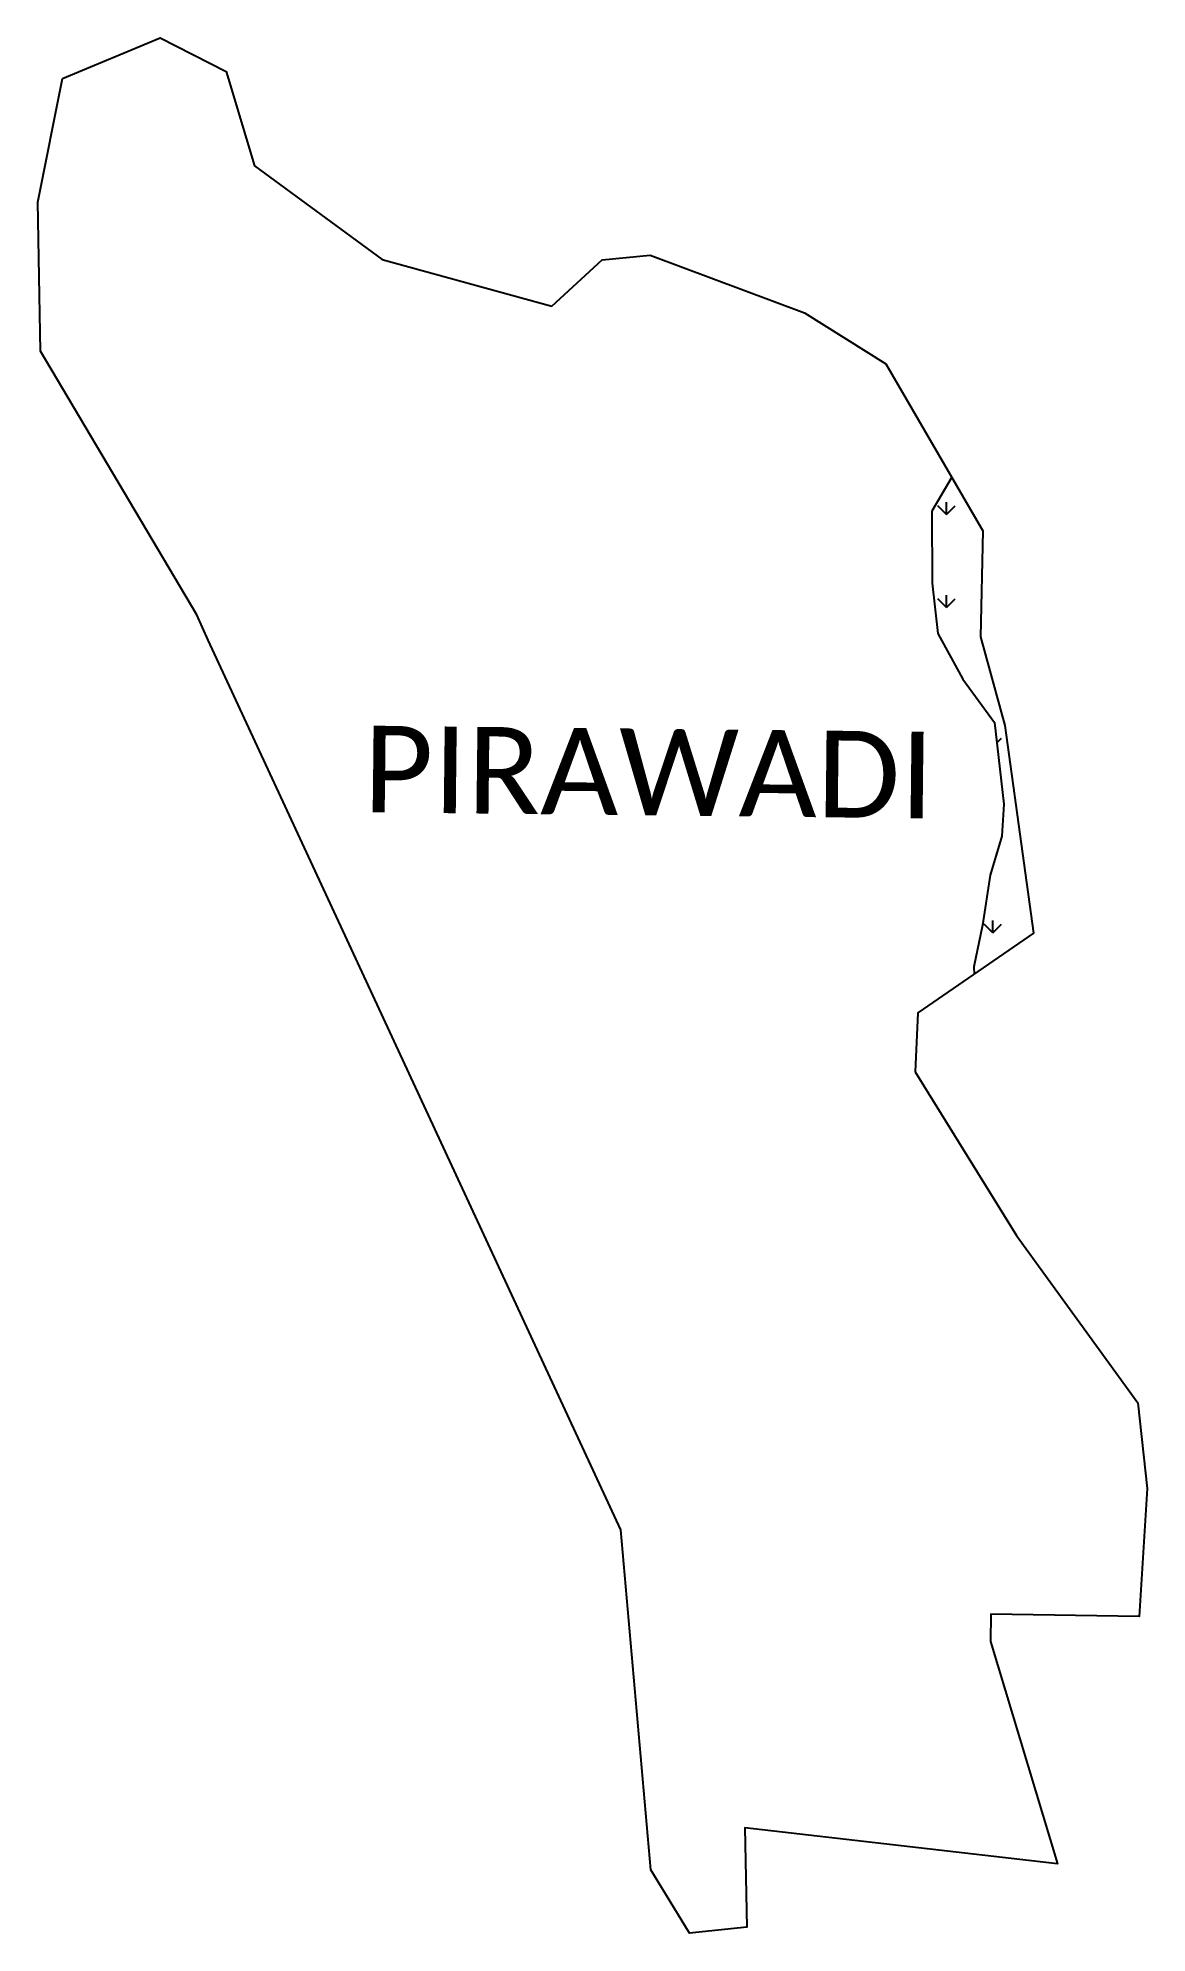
# Model space of a CAD drawing. Header units: metres. Extents: x 332752 to 333610, y 1790393 to 1791858.
import ezdxf

# ---------------------------------------------------------------- set-up
doc = ezdxf.new("R2010")
doc.units = ezdxf.units.M
doc.layers.add('MANGROOVES', color=112, linetype='Continuous')
doc.layers.add('VILLAGE NAME', color=250, linetype='Continuous')

msp = doc.modelspace()

# ---------------------------------------------------------------- linework, layer by layer
at = {"color": 3}
msp.add_lwpolyline([(332771.5, 1791826.3), (332847, 1791857.8), (332898.1, 1791831.7), (332920, 1791759), (333018.6, 1791686.5), (333149.7, 1791650.4), (333188.8, 1791686.1), (333225.9, 1791689.7), (333345.1, 1791645.3), (333408, 1791605.7), (333483.1, 1791476.8), (333481.2, 1791394.8), (333499.9, 1791326.1), (333522.3, 1791165.6), (333432.7, 1791103.9), (333430.7, 1791058.5), (333509.1, 1790932), (333602.8, 1790802.4), (333610, 1790736.2), (333603.8, 1790637.2), (333489.1, 1790639), (333488.9, 1790618), (333540.7, 1790446.1), (333298.9, 1790474), (333300.6, 1790397.1), (333256.1, 1790392.5), (333226.2, 1790441.4), (333203, 1790704.4), (332884.1, 1791392.1), (332875.2, 1791411.7), (332754.5, 1791615.7), (332752.4, 1791730.9), (332771.5, 1791826.3)], dxfattribs=at)
at = {"layer": 'MANGROOVES', "linetype": 'Continuous'}
for p, q in [((333454.9, 1791489.3), (333448.1, 1791496)), ((333454.9, 1791489.3), (333454.9, 1791498.8)), ((333454.9, 1791489.3), (333461.6, 1791496)), ((333454.9, 1791417.4), (333454.9, 1791426.9)), ((333454.9, 1791417.4), (333448.1, 1791424.1)), ((333454.9, 1791417.4), (333461.6, 1791424.1)), ((333493.9, 1791312.7), (333497.5, 1791316.4)), ((333490.8, 1791166), (333484.1, 1791172.7)), ((333490.8, 1791166), (333490.8, 1791175.5)), ((333490.8, 1791166), (333497.5, 1791172.7))]:
    msp.add_line(p, q, dxfattribs=at)
at = {"layer": 'MANGROOVES', "flags": 128}
for points in [[(333459, 1791518.2), (333443.5, 1791492)], [(333443.7, 1791436.2), (333448.1, 1791397.4), (333467.5, 1791361.9), (333492.1, 1791328.6), (333499.2, 1791265.4), (333497.7, 1791240.6), (333488.6, 1791210.4), (333482.8, 1791171.7), (333476.1, 1791139.5), (333476.3, 1791133.9)]]:
    msp.add_lwpolyline(points, dxfattribs=at)
at = {"layer": 'MANGROOVES'}
msp.add_lwpolyline([(333443.5, 1791492), (333443.7, 1791436.2)], dxfattribs=at)

# ---------------------------------------------------------------- texts
at = {"layer": 'VILLAGE NAME', "insert": (333004.5, 1791326.1), "char_height": 66.988, "attachment_point": 1, "rotation": 359.3742}
msp.add_mtext_dynamic_manual_height_columns('{\\fCalibri|b0|i0|c0|p34;PIRAWADI}', width=661.026, gutter_width=334.9, heights=[0], dxfattribs=at)

doc.saveas('drawing.dxf')
